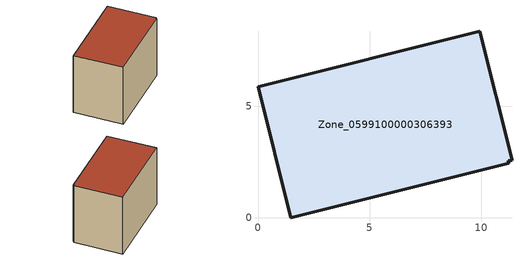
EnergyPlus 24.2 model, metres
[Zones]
Zone_0599100000306393
 floor ground (C_G): 11.37,2.58 11.19,2.55 11.22,2.44 1.47,0 0,5.87 9.92,8.35 z0
 wall outside (C_F): 11.37,2.58 9.92,8.35 0,5.87 1.47,0 11.22,2.44 11.19,2.55 11.37,2.58 z0:7.87
 roof outside (C_R): 11.19,2.55 11.37,2.58 9.92,8.35 0,5.87 1.47,0 11.22,2.44 z7.87
[BUILDING]
Pand.0599100000306393: North Axis=0; Terrain=City; Loads Convergence Tolerance Value=0.04; Temperature Convergence Tolerance Value=0.4; Solar Distribution=FullExterior; Maximum Number of Warmup Days=25; Minimum Number of Warmup Days=1
[Site:Location]
Rotterdam.The.Hague.AP_ZH_NLD Design_Conditions: Latitude=51.96; Longitude=4.45; Time Zone=1; Elevation=-4.5
[SITE:GROUNDTEMPERATURE:BUILDINGSURFACE]
18, 18, 18, 18, 18, 18, 18, 18, 18, 18, 18, 18
[MATERIAL] Thermal Absorptance=0.9; Solar Absorptance=0.7; Visible Absorptance=0.7
Name | Roughness | Thickness | Conductivity | Density | Specific Heat
G.TI.1965-1974 | MediumSmooth | 0.15 | 0.882353 | 540 | 1210
F.TI.1965-1974 | Rough | 0.3 | 0.697674 | 1920 | 840
R.TI.1965-1974 | MediumRough | 0.2 | 0.232558 | 1500 | 1000
[CONSTRUCTION]
C_G: G.TI.1965-1974
C_F: F.TI.1965-1974
C_R: R.TI.1965-1974
[ZONE]
Zone_0599100000306393: Type=1; Multiplier=1; Ceiling Height=Autocalculate; Volume=Autocalculate; Floor Area=autocalculate; Part of Total Floor Area=Yes
[ZONEINFILTRATION:DESIGNFLOWRATE]
Infil_Zone_0599100000306393: Zone or ZoneList or Space or SpaceList=Zone_0599100000306393; Schedule=AlwaysOn; Design Flow Rate Calculation Method=Flow/Area; Flow Rate per Floor Area=0.003; Constant Term Coefficient=1; Temperature Term Coefficient=0; Velocity Term Coefficient=0; Velocity Squared Term Coefficient=0
[HVACTEMPLATE:ZONE:IDEALLOADSAIRSYSTEM]
Zone_0599100000306393: Maximum Heating Supply Air Temperature=50; Minimum Cooling Supply Air Temperature=13; Maximum Heating Supply Air Humidity Ratio=0.0156; Minimum Cooling Supply Air Humidity Ratio=0.0077; Heating Limit=NoLimit; Cooling Limit=NoLimit; Dehumidification Control Type=ConstantSensibleHeatRatio; Cooling Sensible Heat Ratio=0.7; Dehumidification Setpoint=60; Humidification Control Type=None; Humidification Setpoint=30; Outdoor Air Method=None; Outdoor Air Flow Rate per Person=0.00944; Outdoor Air Flow Rate per Zone Floor Area=0; Outdoor Air Flow Rate per Zone=0; Demand Controlled Ventilation Type=None; Outdoor Air Economizer Type=NoEconomizer; Heat Recovery Type=None; Sensible Heat Recovery Effectiveness=0.7; Latent Heat Recovery Effectiveness=0.65
[ZONECONTROL:THERMOSTAT]
ThermostatControl_Zone_0599100000306393: Zone or ZoneList=Zone_0599100000306393; Control Type Schedule=DualSetpointControlType; Control 1=Thermostat_Zone_0599100000306393; Temperature Difference Between Cutout And Setpoint=0
[THERMOSTATSETPOINT:DUALSETPOINT]
Thermostat_Zone_0599100000306393: Heating Setpoint Temperature Schedule=HeatingSetpoint_Zone_0599100000306393; Cooling Setpoint Temperature Schedule=CoolingSetpoint_Zone_0599100000306393
[SCHEDULE:COMPACT]
HeatingSetpoint_Zone_0599100000306393: Through: 12/31, For: AllDays, Until: 24:00, 21
CoolingSetpoint_Zone_0599100000306393: Through: 12/31, For: AllDays, Until: 24:00, 24
DualSetpointControlType: Through: 12/31, For: AllDays, Until: 24:00, 4
AlwaysOn: Through: 12/31, For: AllDays, Until: 24:00, 1
